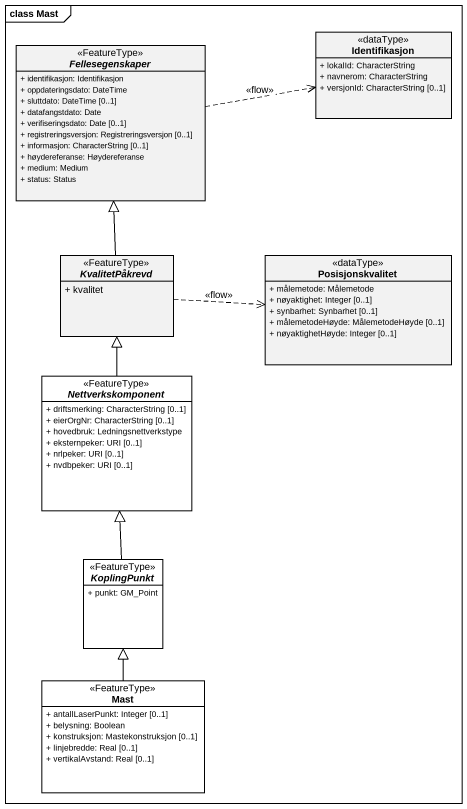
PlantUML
@startuml
mainframe class Mast
hide circle
hide empty members
skinparam classAttributeIconSize 0
abstract class Fellesegenskaper <<FeatureType>> {
  + identifikasjon: Identifikasjon
  + oppdateringsdato: DateTime
  + sluttdato: DateTime [0..1]
  + datafangstdato: Date
  + verifiseringsdato: Date [0..1]
  + registreringsversjon: Registreringsversjon [0..1]
  + informasjon: CharacterString [0..1]
  + høydereferanse: Høydereferanse
  + medium: Medium
  + status: Status
}
class Identifikasjon <<dataType>> {
  + lokalId: CharacterString
  + navnerom: CharacterString
  + versjonId: CharacterString [0..1]
}
abstract class KvalitetPåkrevd <<FeatureType>> {
  + kvalitet
}
class Posisjonskvalitet <<dataType>> {
  + målemetode: Målemetode
  + nøyaktighet: Integer [0..1]
  + synbarhet: Synbarhet [0..1]
  + målemetodeHøyde: MålemetodeHøyde [0..1]
  + nøyaktighetHøyde: Integer [0..1]
}
abstract class Nettverkskomponent <<FeatureType>> #FFFFFF {
  + driftsmerking: CharacterString [0..1]
  + eierOrgNr: CharacterString [0..1]
  + hovedbruk: Ledningsnettverkstype
  + eksternpeker: URI [0..1]
  + nrlpeker: URI [0..1]
  + nvdbpeker: URI [0..1]
}
abstract class KoplingPunkt <<FeatureType>> #FFFFFF {
  + punkt: GM_Point
}
class Mast <<FeatureType>> #FFFFFF {
  + antallLaserPunkt: Integer [0..1]
  + belysning: Boolean
  + konstruksjon: Mastekonstruksjon [0..1]
  + linjebredde: Real [0..1]
  + vertikalAvstand: Real [0..1]
}
Fellesegenskaper .right.> Identifikasjon : <<flow>>
KvalitetPåkrevd -up-|> Fellesegenskaper
KvalitetPåkrevd .right.> Posisjonskvalitet : <<flow>>
Nettverkskomponent -up-|> KvalitetPåkrevd
KoplingPunkt -up-|> Nettverkskomponent
Mast -up-|> KoplingPunkt
@enduml
